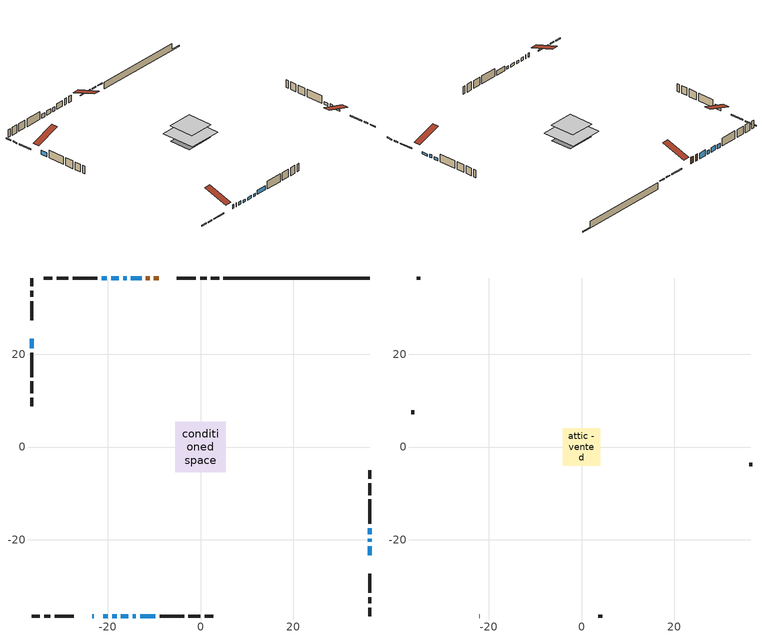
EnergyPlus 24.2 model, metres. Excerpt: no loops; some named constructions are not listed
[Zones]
conditioned space
 floor outside (Floor1 construction): -3.63,-3.63 -3.63,3.63 3.63,3.63 3.63,-3.63 z1.52
 floor adiabatic (AdiabaticFloorConstruction): -5.42,-5.42 -5.42,5.42 5.42,5.42 5.42,-5.42 z1.52
 floor foundation (Slab1 construction): -4.47,-3.4 -4.47,3.4 4.47,3.4 4.47,-3.4 z-0.61
 wall outside (RimJoist1 construction): 4.01,36.44 2.24,36.44 / -36.44,-36.44 -34.67,-36.44 / -36.44,36.44 -36.44,34.67 / 36.44,-36.44 36.44,-34.67 z1.52:1.82
 wall outside (RimJoist2 construction): 1.31,36.44 -0.06,36.44 / -33.74,-36.44 -32.37,-36.44 / -36.44,33.74 -36.44,32.37 / 36.44,-33.74 36.44,-32.37 z1.52:1.82
 wall outside (RimJoist3 construction): -0.99,36.44 -5.12,36.44 / -31.44,-36.44 -27.3,-36.44 / -36.44,31.44 -36.44,27.3 / 36.44,-31.44 36.44,-27.3 z1.52:1.82
 wall outside (AdiabaticWallConstruction 1): -9.05,36.44 -10.05,36.44 / -10.98,36.44 -11.76,36.44 z1.52:3.55
 wall outside (AdiabaticWallConstruction): -23.38,-36.44 -22.98,-36.44 / -15.95,36.44 -16.7,36.44 z1.52:2.74; -36.44,23.38 -36.44,21.29 z1.52:2.79; -12.68,36.44 -15.02,36.44 z1.52:3.35; 36.44,-23.38 36.44,-21.39 z1.52:2.13; -20.99,-36.44 -19.99,-36.44 z1.52:2.51; -19.07,-36.44 -18.07,-36.44 z1.52:2.26; -17.15,-36.44 -15.54,-36.44 / 36.44,-18.85 36.44,-17.53 z1.52:2.33; 36.44,-20.47 36.44,-19.78 z1.52:2.54; -17.62,36.44 -19.28,36.44 z1.52:2.92; -20.2,36.44 -21.32,36.44 z1.52:2.72; -14.62,-36.44 -13.95,-36.44 z1.52:2.34; -13.03,-36.44 -9.75,-36.44 z1.52:2.87
 wall outside (Wall1 construction): -22.25,36.44 -27.55,36.44 / -8.82,-36.44 -3.53,-36.44 / -36.44,20.36 -36.44,15.07 / 36.44,-16.6 36.44,-11.3 z1.52:3.96
 wall outside (Wall2 construction): -28.48,36.44 -31.03,36.44 / -2.6,-36.44 -0.04,-36.44 / -36.44,14.14 -36.44,11.58 / 36.44,-10.37 36.44,-7.82 z1.52:3.96
 wall outside (Wall3 construction): -31.96,36.44 -33.79,36.44 / 0.88,-36.44 2.72,-36.44 / -36.44,10.65 -36.44,8.82 / 36.44,-6.89 36.44,-5.06 z1.52:3.96
 wall foundation (FoundationWall1 construction): 4.94,36.44,-0.61 4.94,36.44,1.52 33.29,36.44,1.52 33.29,36.44,-0.32 36.44,36.44,-0.32 36.44,36.44,-0.61
 window (WindowConstruction 8): -23.38,-36.44 -22.99,-36.44 z1.52:2.74
 window (WindowConstruction 6): -36.44,23.38 -36.44,21.29 z1.52:2.79
 window (WindowConstruction 7): -12.68,36.44 -15.02,36.44 z1.52:3.35
 window (WindowConstruction 10): 36.44,-23.38 36.44,-21.39 z1.52:2.13
 window (WindowConstruction 11): -20.98,-36.44 -19.99,-36.44 z1.52:2.51
 window (WindowConstruction 12): -19.06,-36.44 -18.07,-36.44 z1.52:2.26
 window (WindowConstruction 9): -15.95,36.44 -16.7,36.44 z1.52:2.74
 window (WindowConstruction 13): -17.14,-36.44 -15.54,-36.44 z1.52:2.33
 window (WindowConstruction): 36.44,-20.47 36.44,-19.78 z1.52:2.53
 window (WindowConstruction 1): 36.44,-18.85 36.44,-17.53 z1.52:2.33
 window (WindowConstruction 2): -17.62,36.44 -19.28,36.44 z1.52:2.92
 window (WindowConstruction 3): -20.2,36.44 -21.32,36.44 z1.52:2.71
 window (WindowConstruction 4): -14.62,-36.44 -13.95,-36.44 z1.52:2.33
 window (WindowConstruction 5): -13.03,-36.44 -9.75,-36.44 z1.52:2.87
 door (Door): -9.05,36.44 -10.05,36.44 z1.52:3.55
 door (Door 1): -10.98,36.44 -11.75,36.44 z1.52:3.55
 ceiling adiabatic (AdiabaticFloorConstruction): 5.42,-5.42 5.42,5.42 -5.42,5.42 -5.42,-5.42 z1.52
attic - vented
 floor to conditioned space (Floor2 construction Reversed): -4.03,-4.03 -4.03,4.03 4.03,4.03 4.03,-4.03 z3.96
 wall outside (AdiabaticWallConstruction): -22.06,-36.44 -21.91,-36.44 z1.52:2.74
 wall outside (Wall4 construction): -34.72,36.44 -35.51,36.44 / 3.65,-36.44 4.43,-36.44 / -36.44,7.89 -36.44,7.1 / 36.44,-4.13 36.44,-3.34 z1.52:3.96
 window (WindowConstruction 14): -22.06,-36.44 -21.91,-36.44 z1.52:2.74
 roof outside (Roof1 construction): -8.12,36.44,3.96 -8.12,28.59,6.57 -6.05,28.59,6.57 -6.05,36.44,3.96; -24.3,-36.44,3.96 -24.3,-28.59,6.57 -26.37,-28.59,6.57 -26.37,-36.44,3.96; -36.44,24.3,3.96 -28.59,24.3,6.57 -28.59,26.37,6.57 -36.44,26.37,3.96; 36.44,-24.3,3.96 28.59,-24.3,6.57 28.59,-26.37,6.57 36.44,-26.37,3.96
[Material] Roughness=Rough; Thermal Absorptance=0.9
Name | Thickness {m} | Conductivity {W/m-K} | Density {kg/m3} | Specific Heat {J/kg-K} | Solar Absorptance | Visible Absorptance
ceiling loosefill ins | 0.0846667 | 0.0480833 | 16.02 | 1046.75 | 0.7 | 0.7
ceiling stud and cavity | 0.1397 | 0.135619 | 65.682 | 1177.47 | 0.7 | 0.7
gypsum board | 0.0127 | 0.160291 | 801 | 837.4 | 0.6 | 0.6
[Construction]
Floor2 construction: ceiling loosefill ins, ceiling stud and cavity, gypsum board
[EnergyManagementSystem:OutputVariable] Type of Data in Variable=Summed; Update Frequency=ZoneTimestep
Name | EMS Variable | EMS Program or Subroutine | Units
loads_htg_skylights_solar_annual_outvar; Energy Management System Output Variable 14 | loads_htg_skylights_solar | component_loads_program | J
loads_htg_floors_annual_outvar; Energy Management System Output Variable 15 | loads_htg_floors | component_loads_program | J
loads_htg_slabs_annual_outvar; Energy Management System Output Variable 16 | loads_htg_slabs | component_loads_program | J
loads_htg_internal_mass_annual_outvar; Energy Management System Output Variable 17 | loads_htg_internal_mass | component_loads_program | J
loads_htg_infil_annual_outvar; Energy Management System Output Variable 18 | loads_htg_infil | component_loads_program | J
loads_htg_natvent_annual_outvar; Energy Management System Output Variable 19 | loads_htg_natvent | component_loads_program | J
loads_htg_mechvent_annual_outvar; Energy Management System Output Variable 20 | loads_htg_mechvent | component_loads_program | J
loads_htg_whf_annual_outvar; Energy Management System Output Variable 21 | loads_htg_whf | component_loads_program | J
loads_htg_ducts_annual_outvar; Energy Management System Output Variable 22 | loads_htg_ducts | component_loads_program | J
loads_htg_intgains_annual_outvar; Energy Management System Output Variable 23 | loads_htg_intgains | component_loads_program | J
loads_htg_lighting_annual_outvar; Energy Management System Output Variable 24 | loads_htg_lighting | component_loads_program | J
loads_clg_roofs_annual_outvar; Energy Management System Output Variable 25 | loads_clg_roofs | component_loads_program | J
loads_clg_ceilings_annual_outvar; Energy Management System Output Variable 26 | loads_clg_ceilings | component_loads_program | J
loads_clg_walls_annual_outvar; Energy Management System Output Variable 27 | loads_clg_walls | component_loads_program | J
loads_clg_rim_joists_annual_outvar; Energy Management System Output Variable 28 | loads_clg_rim_joists | component_loads_program | J
loads_clg_foundation_walls_annual_outvar; Energy Management System Output Variable 29 | loads_clg_foundation_walls | component_loads_program | J
loads_clg_doors_annual_outvar; Energy Management System Output Variable 30 | loads_clg_doors | component_loads_program | J
loads_clg_windows_conduction_annual_outvar; Energy Management System Output Variable 31 | loads_clg_windows_conduction | component_loads_program | J
loads_clg_windows_solar_annual_outvar; Energy Management System Output Variable 32 | loads_clg_windows_solar | component_loads_program | J
loads_clg_skylights_conduction_annual_outvar; Energy Management System Output Variable 33 | loads_clg_skylights_conduction | component_loads_program | J
loads_clg_skylights_solar_annual_outvar; Energy Management System Output Variable 34 | loads_clg_skylights_solar | component_loads_program | J
loads_clg_floors_annual_outvar; Energy Management System Output Variable 35 | loads_clg_floors | component_loads_program | J
loads_clg_slabs_annual_outvar; Energy Management System Output Variable 36 | loads_clg_slabs | component_loads_program | J
loads_clg_internal_mass_annual_outvar; Energy Management System Output Variable 37 | loads_clg_internal_mass | component_loads_program | J
loads_clg_infil_annual_outvar; Energy Management System Output Variable 38 | loads_clg_infil | component_loads_program | J
loads_clg_natvent_annual_outvar; Energy Management System Output Variable 39 | loads_clg_natvent | component_loads_program | J
loads_clg_mechvent_annual_outvar; Energy Management System Output Variable 40 | loads_clg_mechvent | component_loads_program | J
loads_clg_whf_annual_outvar; Energy Management System Output Variable 41 | loads_clg_whf | component_loads_program | J
loads_clg_ducts_annual_outvar; Energy Management System Output Variable 42 | loads_clg_ducts | component_loads_program | J
loads_clg_intgains_annual_outvar; Energy Management System Output Variable 43 | loads_clg_intgains | component_loads_program | J
loads_clg_lighting_annual_outvar; Energy Management System Output Variable 44 | loads_clg_lighting | component_loads_program | J
loads_htg_tot_annual_outvar; Energy Management System Output Variable 1; Energy Management System Output Variable 45 | loads_htg_tot | total_loads_program | J
loads_clg_tot_annual_outvar; Energy Management System Output Variable 2; Energy Management System Output Variable 46 | loads_clg_tot | total_loads_program | J
Energy Management System Output Variable 3 | htg_unmet_hours | unmet_hours_program | hr
Energy Management System Output Variable 4 | clg_unmet_hours | unmet_hours_program | hr
Energy Management System Output Variable 5 | loads_htg_roofs | component_loads_program | J
Energy Management System Output Variable 6 | loads_htg_ceilings | component_loads_program | J
Energy Management System Output Variable 7 | loads_htg_walls | component_loads_program | J
Energy Management System Output Variable 8 | loads_htg_rim_joists | component_loads_program | J
Energy Management System Output Variable 9 | loads_htg_foundation_walls | component_loads_program | J
Energy Management System Output Variable 10 | loads_htg_doors | component_loads_program | J
Energy Management System Output Variable 11 | loads_htg_windows_conduction | component_loads_program | J
Energy Management System Output Variable 12 | loads_htg_windows_solar | component_loads_program | J
Energy Management System Output Variable 13 | loads_htg_skylights_conduction | component_loads_program | J
[Schedule:Day:Interval]
interior lighting schedule day: No, 01:00, 0.108182, 04:00, 0.0901515, 05:00, 0.0991667, 06:00, 0.162273, 07:00, 0.270455, 08:00, 0.342576, 10:00, 0.369621, 11:00, 0.351591, 12:00, 0.333561, 13:00, 0.324545, 14:00, 0.31553, 15:00, 0.333561, 16:00, 0.369621, 17:00, 0.450758, 18:00, 0.585985, 19:00, 0.775303, 20:00, 0.955606, 21:00, 0.991667, 22:00, 0.712197, 23:00, 0.360606, 24:00, 0.162273
interior lighting schedule day 1: No, 01:00, 0.100909, 04:00, 0.0840909, 05:00, 0.0925, 06:00, 0.151364, 07:00, 0.252273, 08:00, 0.319545, 10:00, 0.344773, 11:00, 0.327955, 12:00, 0.311136, 13:00, 0.302727, 14:00, 0.294318, 15:00, 0.311136, 16:00, 0.344773, 17:00, 0.420455, 18:00, 0.546591, 19:00, 0.723182, 20:00, 0.891364, 21:00, 0.925, 22:00, 0.664318, 23:00, 0.336364, 24:00, 0.151364
interior lighting schedule day 2: No, 01:00, 0.0927273, 04:00, 0.0772727, 05:00, 0.085, 06:00, 0.139091, 07:00, 0.231818, 08:00, 0.293636, 10:00, 0.316818, 11:00, 0.301364, 12:00, 0.285909, 13:00, 0.278182, 14:00, 0.270455, 15:00, 0.285909, 16:00, 0.316818, 17:00, 0.386364, 18:00, 0.502273, 19:00, 0.664545, 20:00, 0.819091, 21:00, 0.85, 22:00, 0.610455, 23:00, 0.309091, 24:00, 0.139091
interior lighting schedule day 3: No, 01:00, 0.0845455, 04:00, 0.0704545, 05:00, 0.0775, 06:00, 0.126818, 07:00, 0.211364, 08:00, 0.267727, 10:00, 0.288864, 11:00, 0.274773, 12:00, 0.260682, 13:00, 0.253636, 14:00, 0.246591, 15:00, 0.260682, 16:00, 0.288864, 17:00, 0.352273, 18:00, 0.457955, 19:00, 0.605909, 20:00, 0.746818, 21:00, 0.775, 22:00, 0.556591, 23:00, 0.281818, 24:00, 0.126818
interior lighting schedule day 4: No, 01:00, 0.0763636, 04:00, 0.0636364, 05:00, 0.07, 06:00, 0.114545, 07:00, 0.190909, 08:00, 0.241818, 10:00, 0.260909, 11:00, 0.248182, 12:00, 0.235455, 13:00, 0.229091, 14:00, 0.222727, 15:00, 0.235455, 16:00, 0.260909, 17:00, 0.318182, 18:00, 0.413636, 19:00, 0.547273, 20:00, 0.674545, 21:00, 0.7, 22:00, 0.502727, 23:00, 0.254545, 24:00, 0.114545
interior lighting schedule day 5: No, 01:00, 0.0727273, 04:00, 0.0606061, 05:00, 0.0666667, 06:00, 0.109091, 07:00, 0.181818, 08:00, 0.230303, 10:00, 0.248485, 11:00, 0.236364, 12:00, 0.224242, 13:00, 0.218182, 14:00, 0.212121, 15:00, 0.224242, 16:00, 0.248485, 17:00, 0.30303, 18:00, 0.393939, 19:00, 0.521212, 20:00, 0.642424, 21:00, 0.666667, 22:00, 0.478788, 23:00, 0.242424, 24:00, 0.109091
interior lighting schedule day 6: No, 01:00, 0.0745455, 04:00, 0.0621212, 05:00, 0.0683333, 06:00, 0.111818, 07:00, 0.186364, 08:00, 0.236061, 10:00, 0.254697, 11:00, 0.242273, 12:00, 0.229848, 13:00, 0.223636, 14:00, 0.217424, 15:00, 0.229848, 16:00, 0.254697, 17:00, 0.310606, 18:00, 0.403788, 19:00, 0.534242, 20:00, 0.658485, 21:00, 0.683333, 22:00, 0.490758, 23:00, 0.248485, 24:00, 0.111818
interior lighting schedule day 7: No, 01:00, 0.08, 04:00, 0.0666667, 05:00, 0.0733333, 06:00, 0.12, 07:00, 0.2, 08:00, 0.253333, 10:00, 0.273333, 11:00, 0.26, 12:00, 0.246667, 13:00, 0.24, 14:00, 0.233333, 15:00, 0.246667, 16:00, 0.273333, 17:00, 0.333333, 18:00, 0.433333, 19:00, 0.573333, 20:00, 0.706667, 21:00, 0.733333, 22:00, 0.526667, 23:00, 0.266667, 24:00, 0.12
interior lighting schedule day 8: No, 01:00, 0.0890909, 04:00, 0.0742424, 05:00, 0.0816667, 06:00, 0.133636, 07:00, 0.222727, 08:00, 0.282121, 10:00, 0.304394, 11:00, 0.289545, 12:00, 0.274697, 13:00, 0.267273, 14:00, 0.259848, 15:00, 0.274697, 16:00, 0.304394, 17:00, 0.371212, 18:00, 0.482576, 19:00, 0.638485, 20:00, 0.78697, 21:00, 0.816667, 22:00, 0.586515, 23:00, 0.29697, 24:00, 0.133636
interior lighting schedule day 9: No, 01:00, 0.0972727, 04:00, 0.0810606, 05:00, 0.0891667, 06:00, 0.145909, 07:00, 0.243182, 08:00, 0.30803, 10:00, 0.332348, 11:00, 0.316136, 12:00, 0.299924, 13:00, 0.291818, 14:00, 0.283712, 15:00, 0.299924, 16:00, 0.332348, 17:00, 0.405303, 18:00, 0.526894, 19:00, 0.697121, 20:00, 0.859242, 21:00, 0.891667, 22:00, 0.640379, 23:00, 0.324242, 24:00, 0.145909
interior lighting schedule day 10: No, 01:00, 0.105455, 04:00, 0.0878788, 05:00, 0.0966667, 06:00, 0.158182, 07:00, 0.263636, 08:00, 0.333939, 10:00, 0.360303, 11:00, 0.342727, 12:00, 0.325152, 13:00, 0.316364, 14:00, 0.307576, 15:00, 0.325152, 16:00, 0.360303, 17:00, 0.439394, 18:00, 0.571212, 19:00, 0.755758, 20:00, 0.931515, 21:00, 0.966667, 22:00, 0.694242, 23:00, 0.351515, 24:00, 0.158182
interior lighting schedule day 11: No, 01:00, 0.109091, 04:00, 0.0909091, 05:00, 0.1, 06:00, 0.163636, 07:00, 0.272727, 08:00, 0.345455, 10:00, 0.372727, 11:00, 0.354545, 12:00, 0.336364, 13:00, 0.327273, 14:00, 0.318182, 15:00, 0.336364, 16:00, 0.372727, 17:00, 0.454545, 18:00, 0.590909, 19:00, 0.781818, 20:00, 0.963636, 21:00, 1, 22:00, 0.718182, 23:00, 0.363636, 24:00, 0.163636
interior lighting schedule default day; occupants schedule default day; clothes dryer schedule default day; cooking range schedule default day; mech vent bath fan 0 schedule default day; mech vent range fan 0 schedule default day; misc plug loads schedule default day; general water use schedule default day; heating setpoint default day; cooling setpoint default day; clothes dryer exhaust 0 schedule default day; cooling season schedule day; cooling season schedule day 2; cooling season schedule default day; exterior lighting schedule default day; natural vent schedule default day: No, 24:00, 0
occupants schedule day: No, 05:00, 0.426829, 06:00, 0.719512, 07:00, 1, 08:00, 0.670732, 09:00, 0.329268, 14:00, 0.170732, 15:00, 0.231707, 16:00, 0.329268, 17:00, 0.5, 18:00, 0.670732, 19:00, 0.829268, 21:00, 1, 22:00, 0.853659, 23:00, 0.646341, 24:00, 0.426829
clothes dryer schedule day; clothes dryer exhaust 0 schedule day: No, 01:00, 0.123457, 02:00, 0.0740741, 03:00, 0.0493827, 04:00, 0.0246914, 05:00, 0.0493827, 06:00, 0.0740741, 07:00, 0.197531, 08:00, 0.395062, 09:00, 0.592593, 10:00, 0.839506, 11:00, 0.962963, 12:00, 1, 13:00, 0.91358, 14:00, 0.82716, 15:00, 0.716049, 16:00, 0.753086, 17:00, 0.679012, 18:00, 0.666667, 20:00, 0.62963, 21:00, 0.641975, 22:00, 0.666667, 23:00, 0.54321, 24:00, 0.296296
cooking range schedule day: No, 05:00, 0.0597015, 06:00, 0.11194, 07:00, 0.171642, 08:00, 0.291045, 11:00, 0.343284, 12:00, 0.402985, 13:00, 0.462687, 14:00, 0.343284, 15:00, 0.291045, 16:00, 0.402985, 17:00, 0.567164, 18:00, 1, 19:00, 0.850746, 20:00, 0.432836, 21:00, 0.291045, 22:00, 0.231343, 23:00, 0.171642, 24:00, 0.11194
mech vent bath fan 0 schedule day: No, 07:00, 0, 08:00, 1, 09:00, 0.2, 24:00, 0
mech vent range fan 0 schedule day: No, 18:00, 0, 19:00, 1, 20:00, 0.2, 24:00, 0
misc plug loads schedule day: No, 06:00, 0.705882, 07:00, 0.745098, 08:00, 0.803922, 15:00, 0.823529, 16:00, 0.862745, 17:00, 0.921569, 18:00, 0.980392, 19:00, 1, 20:00, 0.980392, 21:00, 0.941176, 22:00, 0.862745, 23:00, 0.784314, 24:00, 0.72549
general water use schedule day: No, 01:00, 0.315068, 03:00, 0.287671, 04:00, 0.342466, 05:00, 0.369863, 06:00, 0.520548, 07:00, 0.60274, 08:00, 0.534247, 10:00, 0.506849, 11:00, 0.465753, 14:00, 0.479452, 15:00, 0.534247, 16:00, 0.589041, 17:00, 0.69863, 18:00, 0.876712, 19:00, 0.890411, 20:00, 0.986301, 21:00, 1, 22:00, 0.863014, 23:00, 0.616438, 24:00, 0.465753
heating setpoint day: No, 07:00, 18, 23:00, 21, 24:00, 18
cooling setpoint day: No, 24:00, 25
cooling season schedule day 1: No, 24:00, 1
exterior lighting schedule day: No, 01:00, 0.566667, 03:00, 0.524167, 05:00, 0.495833, 06:00, 0.5525, 07:00, 0.623333, 08:00, 0.580833, 09:00, 0.439167, 10:00, 0.354167, 12:00, 0.34, 13:00, 0.354167, 14:00, 0.396667, 15:00, 0.425, 16:00, 0.495833, 17:00, 0.623333, 18:00, 0.793333, 19:00, 0.906667, 20:00, 0.963333, 21:00, 0.991667, 22:00, 0.920833, 23:00, 0.793333, 24:00, 0.665833
exterior lighting schedule day 1: No, 01:00, 0.528571, 03:00, 0.488929, 05:00, 0.4625, 06:00, 0.515357, 07:00, 0.581429, 08:00, 0.541786, 09:00, 0.409643, 10:00, 0.330357, 12:00, 0.317143, 13:00, 0.330357, 14:00, 0.37, 15:00, 0.396429, 16:00, 0.4625, 17:00, 0.581429, 18:00, 0.74, 19:00, 0.845714, 20:00, 0.898571, 21:00, 0.925, 22:00, 0.858929, 23:00, 0.74, 24:00, 0.621071
exterior lighting schedule day 10: No, 01:00, 0.552381, 03:00, 0.510952, 05:00, 0.483333, 06:00, 0.538571, 07:00, 0.607619, 08:00, 0.56619, 09:00, 0.428095, 10:00, 0.345238, 12:00, 0.331429, 13:00, 0.345238, 14:00, 0.386667, 15:00, 0.414286, 16:00, 0.483333, 17:00, 0.607619, 18:00, 0.773333, 19:00, 0.88381, 20:00, 0.939048, 21:00, 0.966667, 22:00, 0.897619, 23:00, 0.773333, 24:00, 0.649048
exterior lighting schedule day 11: No, 01:00, 0.571429, 03:00, 0.528571, 05:00, 0.5, 06:00, 0.557143, 07:00, 0.628571, 08:00, 0.585714, 09:00, 0.442857, 10:00, 0.357143, 12:00, 0.342857, 13:00, 0.357143, 14:00, 0.4, 15:00, 0.428571, 16:00, 0.5, 17:00, 0.628571, 18:00, 0.8, 19:00, 0.914286, 20:00, 0.971429, 21:00, 1, 22:00, 0.928571, 23:00, 0.8, 24:00, 0.671429
exterior lighting schedule day 2: No, 01:00, 0.485714, 03:00, 0.449286, 05:00, 0.425, 06:00, 0.473571, 07:00, 0.534286, 08:00, 0.497857, 09:00, 0.376429, 10:00, 0.303571, 12:00, 0.291429, 13:00, 0.303571, 14:00, 0.34, 15:00, 0.364286, 16:00, 0.425, 17:00, 0.534286, 18:00, 0.68, 19:00, 0.777143, 20:00, 0.825714, 21:00, 0.85, 22:00, 0.789286, 23:00, 0.68, 24:00, 0.570714
exterior lighting schedule day 3: No, 01:00, 0.442857, 03:00, 0.409643, 05:00, 0.3875, 06:00, 0.431786, 07:00, 0.487143, 08:00, 0.453929, 09:00, 0.343214, 10:00, 0.276786, 12:00, 0.265714, 13:00, 0.276786, 14:00, 0.31, 15:00, 0.332143, 16:00, 0.3875, 17:00, 0.487143, 18:00, 0.62, 19:00, 0.708571, 20:00, 0.752857, 21:00, 0.775, 22:00, 0.719643, 23:00, 0.62, 24:00, 0.520357
exterior lighting schedule day 4: No, 01:00, 0.4, 03:00, 0.37, 05:00, 0.35, 06:00, 0.39, 07:00, 0.44, 08:00, 0.41, 09:00, 0.31, 10:00, 0.25, 12:00, 0.24, 13:00, 0.25, 14:00, 0.28, 15:00, 0.3, 16:00, 0.35, 17:00, 0.44, 18:00, 0.56, 19:00, 0.64, 20:00, 0.68, 21:00, 0.7, 22:00, 0.65, 23:00, 0.56, 24:00, 0.47
exterior lighting schedule day 5: No, 01:00, 0.380952, 03:00, 0.352381, 05:00, 0.333333, 06:00, 0.371429, 07:00, 0.419048, 08:00, 0.390476, 09:00, 0.295238, 10:00, 0.238095, 12:00, 0.228571, 13:00, 0.238095, 14:00, 0.266667, 15:00, 0.285714, 16:00, 0.333333, 17:00, 0.419048, 18:00, 0.533333, 19:00, 0.609524, 20:00, 0.647619, 21:00, 0.666667, 22:00, 0.619048, 23:00, 0.533333, 24:00, 0.447619
exterior lighting schedule day 6: No, 01:00, 0.390476, 03:00, 0.36119, 05:00, 0.341667, 06:00, 0.380714, 07:00, 0.429524, 08:00, 0.400238, 09:00, 0.302619, 10:00, 0.244048, 12:00, 0.234286, 13:00, 0.244048, 14:00, 0.273333, 15:00, 0.292857, 16:00, 0.341667, 17:00, 0.429524, 18:00, 0.546667, 19:00, 0.624762, 20:00, 0.66381, 21:00, 0.683333, 22:00, 0.634524, 23:00, 0.546667, 24:00, 0.45881
exterior lighting schedule day 7: No, 01:00, 0.419048, 03:00, 0.387619, 05:00, 0.366667, 06:00, 0.408571, 07:00, 0.460952, 08:00, 0.429524, 09:00, 0.324762, 10:00, 0.261905, 12:00, 0.251429, 13:00, 0.261905, 14:00, 0.293333, 15:00, 0.314286, 16:00, 0.366667, 17:00, 0.460952, 18:00, 0.586667, 19:00, 0.670476, 20:00, 0.712381, 21:00, 0.733333, 22:00, 0.680952, 23:00, 0.586667, 24:00, 0.492381
exterior lighting schedule day 8: No, 01:00, 0.466667, 03:00, 0.431667, 05:00, 0.408333, 06:00, 0.455, 07:00, 0.513333, 08:00, 0.478333, 09:00, 0.361667, 10:00, 0.291667, 12:00, 0.28, 13:00, 0.291667, 14:00, 0.326667, 15:00, 0.35, 16:00, 0.408333, 17:00, 0.513333, 18:00, 0.653333, 19:00, 0.746667, 20:00, 0.793333, 21:00, 0.816667, 22:00, 0.758333, 23:00, 0.653333, 24:00, 0.548333
exterior lighting schedule day 9: No, 01:00, 0.509524, 03:00, 0.47131, 05:00, 0.445833, 06:00, 0.496786, 07:00, 0.560476, 08:00, 0.522262, 09:00, 0.394881, 10:00, 0.318452, 12:00, 0.305714, 13:00, 0.318452, 14:00, 0.356667, 15:00, 0.382143, 16:00, 0.445833, 17:00, 0.560476, 18:00, 0.713333, 19:00, 0.815238, 20:00, 0.86619, 21:00, 0.891667, 22:00, 0.827976, 23:00, 0.713333, 24:00, 0.59869
[Schedule:Week:Daily]
heating setpoint Week Rule - Jan1-Dec31: heating setpoint day, heating setpoint day, heating setpoint day, heating setpoint day, heating setpoint day, heating setpoint day, heating setpoint day, heating setpoint default day, heating setpoint default day, heating setpoint default day, heating setpoint default day, heating setpoint default day
cooling setpoint Week Rule - Jan1-Dec31: cooling setpoint day, cooling setpoint day, cooling setpoint day, cooling setpoint day, cooling setpoint day, cooling setpoint day, cooling setpoint day, cooling setpoint default day, cooling setpoint default day, cooling setpoint default day, cooling setpoint default day, cooling setpoint default day
clothes dryer exhaust 0 schedule Week Rule - Jan1-Dec31: clothes dryer exhaust 0 schedule day, clothes dryer exhaust 0 schedule day, clothes dryer exhaust 0 schedule day, clothes dryer exhaust 0 schedule day, clothes dryer exhaust 0 schedule day, clothes dryer exhaust 0 schedule day, clothes dryer exhaust 0 schedule day, clothes dryer exhaust 0 schedule default day, clothes dryer exhaust 0 schedule default day, clothes dryer exhaust 0 schedule default day, clothes dryer exhaust 0 schedule default day, clothes dryer exhaust 0 schedule default day
cooling season schedule Week Rule - Jan1-May26: cooling season schedule day, cooling season schedule day, cooling season schedule day, cooling season schedule day, cooling season schedule day, cooling season schedule day, cooling season schedule day, cooling season schedule default day, cooling season schedule default day, cooling season schedule default day, cooling season schedule default day, cooling season schedule default day
cooling season schedule Week Rule - May27-Jun2: cooling season schedule day, cooling season schedule day, cooling season schedule day, cooling season schedule day, cooling season schedule day, cooling season schedule day 1, cooling season schedule day 1, cooling season schedule default day, cooling season schedule default day, cooling season schedule default day, cooling season schedule default day, cooling season schedule default day
cooling season schedule Week Rule - Jun3-Sep29: cooling season schedule day 1, cooling season schedule day 1, cooling season schedule day 1, cooling season schedule day 1, cooling season schedule day 1, cooling season schedule day 1, cooling season schedule day 1, cooling season schedule default day, cooling season schedule default day, cooling season schedule default day, cooling season schedule default day, cooling season schedule default day
cooling season schedule Week Rule - Sep30-Oct6: cooling season schedule day 1, cooling season schedule day 2, cooling season schedule day 2, cooling season schedule day 2, cooling season schedule day 2, cooling season schedule day 2, cooling season schedule day 2, cooling season schedule default day, cooling season schedule default day, cooling season schedule default day, cooling season schedule default day, cooling season schedule default day
cooling season schedule Week Rule - Oct7-Dec31: cooling season schedule day 2, cooling season schedule day 2, cooling season schedule day 2, cooling season schedule day 2, cooling season schedule day 2, cooling season schedule day 2, cooling season schedule day 2, cooling season schedule default day, cooling season schedule default day, cooling season schedule default day, cooling season schedule default day, cooling season schedule default day
exterior lighting schedule Week Rule - May27-Jun2: exterior lighting schedule day 4, exterior lighting schedule day 4, exterior lighting schedule day 4, exterior lighting schedule day 4, exterior lighting schedule day 4, exterior lighting schedule day 5, exterior lighting schedule day 5, exterior lighting schedule default day, exterior lighting schedule default day, exterior lighting schedule default day, exterior lighting schedule default day, exterior lighting schedule default day
exterior lighting schedule Week Rule - Jun3-Jun30: exterior lighting schedule day 5, exterior lighting schedule day 5, exterior lighting schedule day 5, exterior lighting schedule day 5, exterior lighting schedule day 5, exterior lighting schedule day 5, exterior lighting schedule day 5, exterior lighting schedule default day, exterior lighting schedule default day, exterior lighting schedule default day, exterior lighting schedule default day, exterior lighting schedule default day
exterior lighting schedule Week Rule - Jul1-Jul28: exterior lighting schedule day 6, exterior lighting schedule day 6, exterior lighting schedule day 6, exterior lighting schedule day 6, exterior lighting schedule day 6, exterior lighting schedule day 6, exterior lighting schedule day 6, exterior lighting schedule default day, exterior lighting schedule default day, exterior lighting schedule default day, exterior lighting schedule default day, exterior lighting schedule default day
exterior lighting schedule Week Rule - Jul29-Aug4: exterior lighting schedule day 6, exterior lighting schedule day 6, exterior lighting schedule day 6, exterior lighting schedule day 7, exterior lighting schedule day 7, exterior lighting schedule day 7, exterior lighting schedule day 7, exterior lighting schedule default day, exterior lighting schedule default day, exterior lighting schedule default day, exterior lighting schedule default day, exterior lighting schedule default day
exterior lighting schedule Week Rule - Aug5-Aug25: exterior lighting schedule day 7, exterior lighting schedule day 7, exterior lighting schedule day 7, exterior lighting schedule day 7, exterior lighting schedule day 7, exterior lighting schedule day 7, exterior lighting schedule day 7, exterior lighting schedule default day, exterior lighting schedule default day, exterior lighting schedule default day, exterior lighting schedule default day, exterior lighting schedule default day
exterior lighting schedule Week Rule - Aug26-Sep1: exterior lighting schedule day 7, exterior lighting schedule day 7, exterior lighting schedule day 7, exterior lighting schedule day 7, exterior lighting schedule day 7, exterior lighting schedule day 7, exterior lighting schedule day 8, exterior lighting schedule default day, exterior lighting schedule default day, exterior lighting schedule default day, exterior lighting schedule default day, exterior lighting schedule default day
exterior lighting schedule Week Rule - Sep2-Sep29: exterior lighting schedule day 8, exterior lighting schedule day 8, exterior lighting schedule day 8, exterior lighting schedule day 8, exterior lighting schedule day 8, exterior lighting schedule day 8, exterior lighting schedule day 8, exterior lighting schedule default day, exterior lighting schedule default day, exterior lighting schedule default day, exterior lighting schedule default day, exterior lighting schedule default day
exterior lighting schedule Week Rule - Sep30-Oct6: exterior lighting schedule day 8, exterior lighting schedule day 9, exterior lighting schedule day 9, exterior lighting schedule day 9, exterior lighting schedule day 9, exterior lighting schedule day 9, exterior lighting schedule day 9, exterior lighting schedule default day, exterior lighting schedule default day, exterior lighting schedule default day, exterior lighting schedule default day, exterior lighting schedule default day
exterior lighting schedule Week Rule - Oct7-Oct27: exterior lighting schedule day 9, exterior lighting schedule day 9, exterior lighting schedule day 9, exterior lighting schedule day 9, exterior lighting schedule day 9, exterior lighting schedule day 9, exterior lighting schedule day 9, exterior lighting schedule default day, exterior lighting schedule default day, exterior lighting schedule default day, exterior lighting schedule default day, exterior lighting schedule default day
exterior lighting schedule Week Rule - Oct28-Nov3: exterior lighting schedule day 9, exterior lighting schedule day 9, exterior lighting schedule day 9, exterior lighting schedule day 9, exterior lighting schedule day 10, exterior lighting schedule day 10, exterior lighting schedule day 10, exterior lighting schedule default day, exterior lighting schedule default day, exterior lighting schedule default day, exterior lighting schedule default day, exterior lighting schedule default day
exterior lighting schedule Week Rule - Nov4-Nov24: exterior lighting schedule day 10, exterior lighting schedule day 10, exterior lighting schedule day 10, exterior lighting schedule day 10, exterior lighting schedule day 10, exterior lighting schedule day 10, exterior lighting schedule day 10, exterior lighting schedule default day, exterior lighting schedule default day, exterior lighting schedule default day, exterior lighting schedule default day, exterior lighting schedule default day
exterior lighting schedule Week Rule - Nov25-Dec1: exterior lighting schedule day 10, exterior lighting schedule day 10, exterior lighting schedule day 10, exterior lighting schedule day 10, exterior lighting schedule day 10, exterior lighting schedule day 10, exterior lighting schedule day 11, exterior lighting schedule default day, exterior lighting schedule default day, exterior lighting schedule default day, exterior lighting schedule default day, exterior lighting schedule default day
exterior lighting schedule Week Rule - Dec2-Dec31: exterior lighting schedule day 11, exterior lighting schedule day 11, exterior lighting schedule day 11, exterior lighting schedule day 11, exterior lighting schedule day 11, exterior lighting schedule day 11, exterior lighting schedule day 11, exterior lighting schedule default day, exterior lighting schedule default day, exterior lighting schedule default day, exterior lighting schedule default day, exterior lighting schedule default day
natural vent schedule Week Rule - Jan1-Dec31: natural vent schedule default day, natural vent schedule default day, natural vent schedule default day, natural vent schedule default day, natural vent schedule default day, natural vent schedule default day, natural vent schedule default day, natural vent schedule default day, natural vent schedule default day, natural vent schedule default day, natural vent schedule default day, natural vent schedule default day
[Schedule:Year]
heating setpoint: heating setpoint Week Rule - Jan1-Dec31, 1, 1, 12, 31
cooling setpoint: cooling setpoint Week Rule - Jan1-Dec31, 1, 1, 12, 31
clothes dryer exhaust 0 schedule: clothes dryer exhaust 0 schedule Week Rule - Jan1-Dec31, 1, 1, 12, 31
cooling season schedule: cooling season schedule Week Rule - Jan1-May26, 1, 1, 5, 26, cooling season schedule Week Rule - May27-Jun2, 5, 27, 6, 2, cooling season schedule Week Rule - Jun3-Sep29, 6, 3, 9, 29, cooling season schedule Week Rule - Sep30-Oct6, 9, 30, 10, 6, cooling season schedule Week Rule - Oct7-Dec31, 10, 7, 12, 31
natural vent schedule: natural vent schedule Week Rule - Jan1-Dec31, 1, 1, 12, 31
